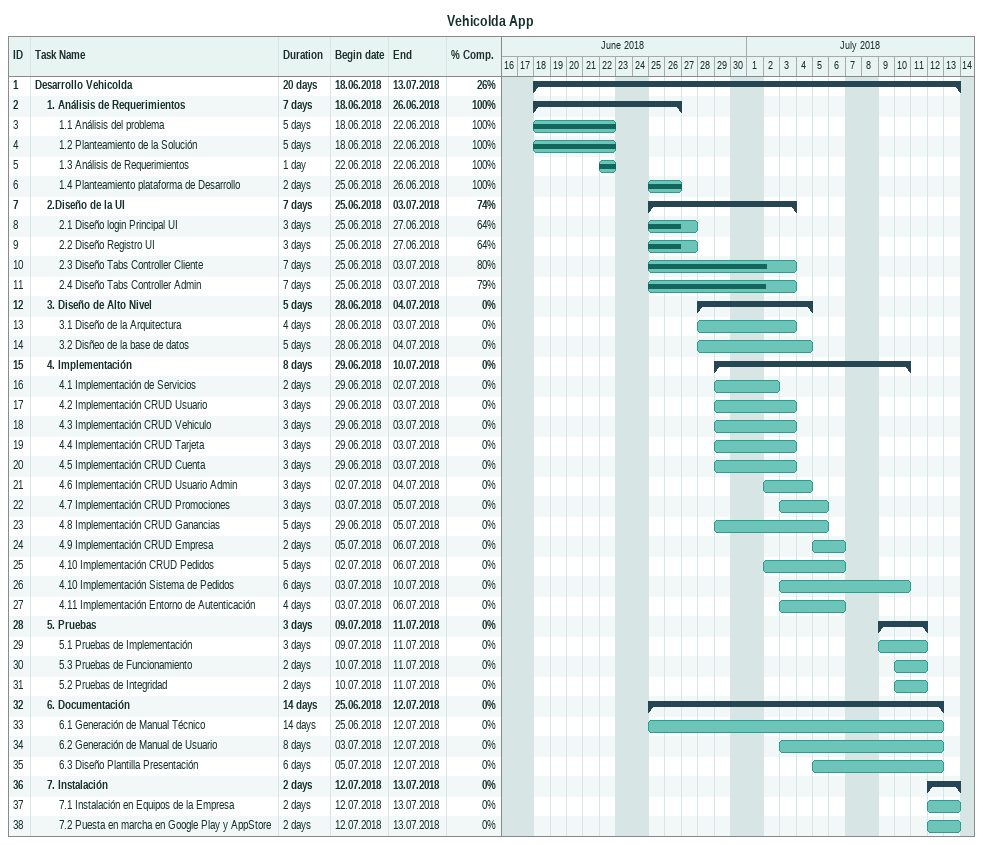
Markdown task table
Vehicolda App

| ID | Level | Task | Duration | Start | Finish | % complete |
|---|---|---|---|---|---|---|
| 1 | 1 | **Desarrollo Vehicolda** | 20d | 2018-06-18 | 2018-07-13 | 26 |
| 2 | 2 | **1. Análisis de Requerimientos** | 7d | 2018-06-18 | 2018-06-26 | 100 |
| 3 | 3 | 1.1 Análisis del problema | 5d | 2018-06-18 | 2018-06-22 | 100 |
| 4 | 3 | 1.2 Planteamiento de la Solución | 5d | 2018-06-18 | 2018-06-22 | 100 |
| 5 | 3 | 1.3 Análisis de Requerimientos | 1d | 2018-06-22 | 2018-06-22 | 100 |
| 6 | 3 | 1.4 Planteamiento plataforma de Desarrollo | 2d | 2018-06-25 | 2018-06-26 | 100 |
| 7 | 2 | **2.Diseño de la UI** | 7d | 2018-06-25 | 2018-07-03 | 74 |
| 8 | 3 | 2.1 Diseño login Principal UI | 3d | 2018-06-25 | 2018-06-27 | 64 |
| 9 | 3 | 2.2 Diseño Registro UI | 3d | 2018-06-25 | 2018-06-27 | 64 |
| 10 | 3 | 2.3 Diseño Tabs Controller Cliente | 7d | 2018-06-25 | 2018-07-03 | 80 |
| 11 | 3 | 2.4 Diseño Tabs Controller Admin | 7d | 2018-06-25 | 2018-07-03 | 79 |
| 12 | 2 | **3. Diseño de Alto Nivel** | 5d | 2018-06-28 | 2018-07-04 | 0 |
| 13 | 3 | 3.1 Diseño de la Arquitectura | 4d | 2018-06-28 | 2018-07-03 | 0 |
| 14 | 3 | 3.2 Disñeo de la base de datos | 5d | 2018-06-28 | 2018-07-04 | 0 |
| 15 | 2 | **4. Implementación** | 8d | 2018-06-29 | 2018-07-10 | 0 |
| 16 | 3 | 4.1 Implementación de Servicios | 2d | 2018-06-29 | 2018-07-02 | 0 |
| 17 | 3 | 4.2 Implementación CRUD Usuario | 3d | 2018-06-29 | 2018-07-03 | 0 |
| 18 | 3 | 4.3 Implementación CRUD Vehiculo | 3d | 2018-06-29 | 2018-07-03 | 0 |
| 19 | 3 | 4.4 Implementación CRUD Tarjeta | 3d | 2018-06-29 | 2018-07-03 | 0 |
| 20 | 3 | 4.5 Implementación CRUD Cuenta | 3d | 2018-06-29 | 2018-07-03 | 0 |
| 21 | 3 | 4.6 Implementación CRUD Usuario Admin | 3d | 2018-07-02 | 2018-07-04 | 0 |
| 22 | 3 | 4.7 Implementación CRUD Promociones | 3d | 2018-07-03 | 2018-07-05 | 0 |
| 23 | 3 | 4.8 Implementación CRUD Ganancias | 5d | 2018-06-29 | 2018-07-05 | 0 |
| 24 | 3 | 4.9 Implementación CRUD Empresa | 2d | 2018-07-05 | 2018-07-06 | 0 |
| 25 | 3 | 4.10 Implementación CRUD Pedidos | 5d | 2018-07-02 | 2018-07-06 | 0 |
| 26 | 3 | 4.10 Implementación Sistema de Pedidos | 6d | 2018-07-03 | 2018-07-10 | 0 |
| 27 | 3 | 4.11 Implementación Entorno de Autenticación | 4d | 2018-07-03 | 2018-07-06 | 0 |
| 28 | 2 | **5. Pruebas** | 3d | 2018-07-09 | 2018-07-11 | 0 |
| 29 | 3 | 5.1 Pruebas de Implementación | 3d | 2018-07-09 | 2018-07-11 | 0 |
| 30 | 3 | 5.3 Pruebas de Funcionamiento | 2d | 2018-07-10 | 2018-07-11 | 0 |
| 31 | 3 | 5.2 Pruebas de Integridad | 2d | 2018-07-10 | 2018-07-11 | 0 |
| 32 | 2 | **6. Documentación** | 14d | 2018-06-25 | 2018-07-12 | 0 |
| 33 | 3 | 6.1 Generación de Manual Técnico | 14d | 2018-06-25 | 2018-07-12 | 0 |
| 34 | 3 | 6.2 Generación de Manual de Usuario | 8d | 2018-07-03 | 2018-07-12 | 0 |
| 35 | 3 | 6.3 Diseño Plantilla Presentación | 6d | 2018-07-05 | 2018-07-12 | 0 |
| 36 | 2 | **7. Instalación** | 2d | 2018-07-12 | 2018-07-13 | 0 |
| 37 | 3 | 7.1 Instalación en Equipos de la Empresa | 2d | 2018-07-12 | 2018-07-13 | 0 |
| 38 | 3 | 7.2 Puesta en marcha en Google Play y AppStore | 2d | 2018-07-12 | 2018-07-13 | 0 |
